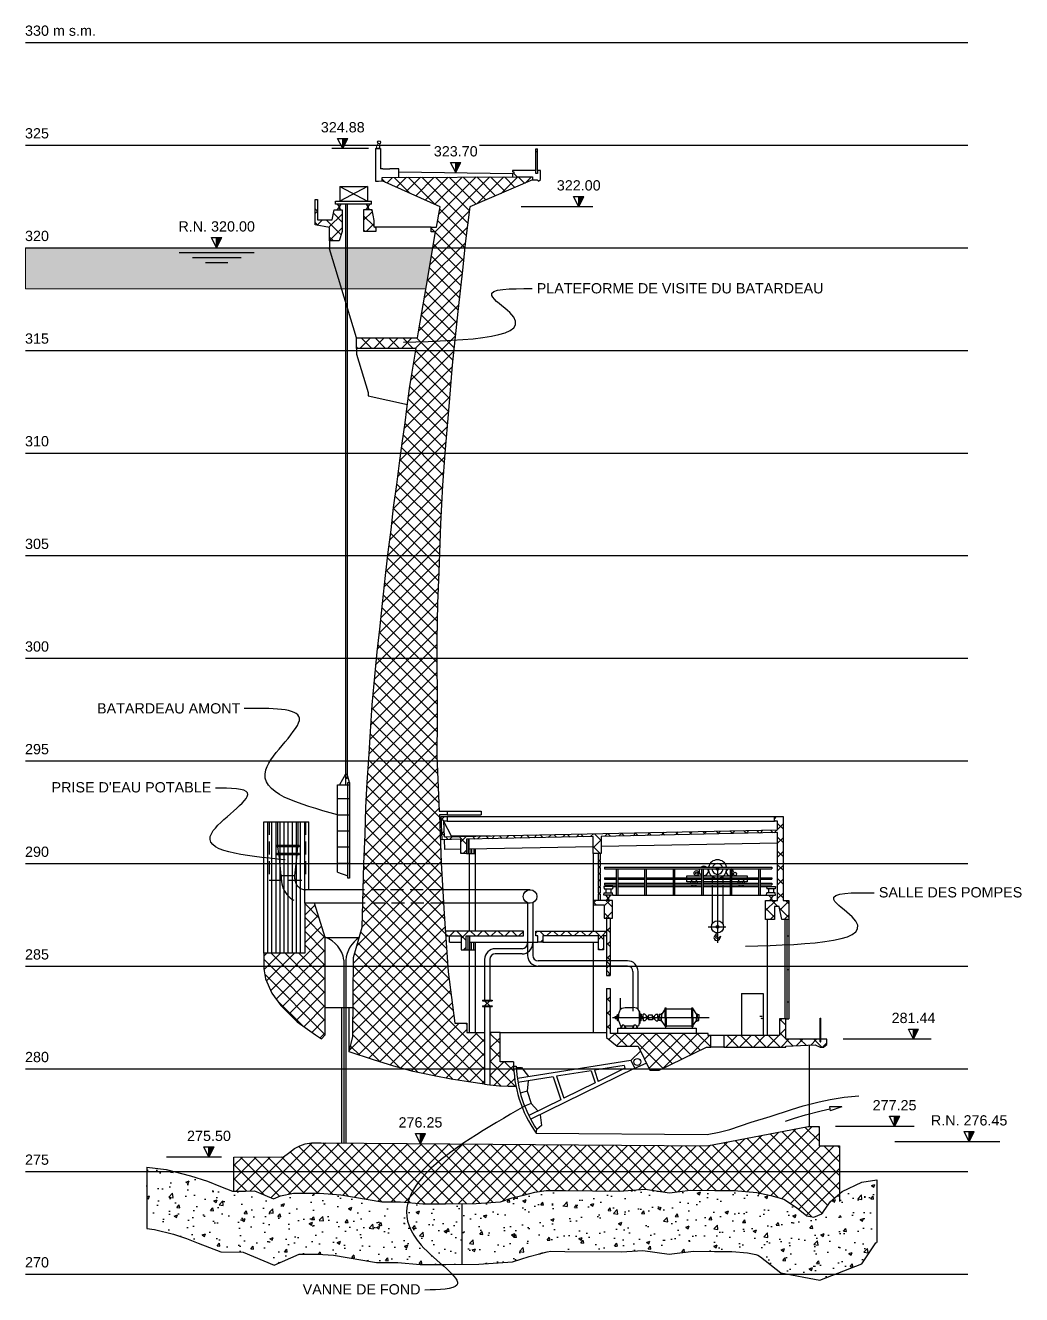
# Model space of a CAD drawing. Header units: millimetres. Extents: x 458 to 568, y 156 to 218.
# Drawn here: x 458.2 to 506.8, y 156.3 to 218.2 of the extents above; entities that cross this region are included whole.
import ezdxf
from ezdxf.enums import TextEntityAlignment as Align

# ---------------------------------------------------------------- set-up
doc = ezdxf.new("R2010")
doc.units = ezdxf.units.MM
doc.linetypes.add('NASCOSTA', pattern=[9.525, 6.35, -3.175])
doc.layers.add('Bordi tratteggi', color=5, linetype='Continuous', plot=False)
for name, color, linetype in [('colore lago', 131, 'Continuous'), ('DIME', 6, 'Continuous'), ('LIN010CO', 2, 'Continuous'), ('LIN018CO', 6, 'Continuous'), ('LIN035CO', 1, 'Continuous'), ('LIN050CO', 3, 'Continuous'), ('TEXT035', 1, 'Continuous')]:
    doc.layers.add(name, color=color, linetype=linetype)
doc.styles.add('ARIAL', font='arial.ttf')
doc.linetypes.add('ROCCIA', pattern='A,0.25,[130,BERETTA.shx,S=0.1,R=0,X=0,Y=0],-0.2,0.25', length=0.7)

# ---------------------------------------------------------------- blocks, each defined once
blk = doc.blocks.new('LIVELLI1')
at = {"layer": 'LIN018CO'}
blk.add_solid([(0, 0.25), (0, 0), (0.125, 0.25)], dxfattribs=at)
at = {"layer": 'LIN035CO'}
for p, q in [((-0.125, 0.25), (0.125, 0.25)), ((0, 0), (-0.125, 0.25)), ((0, 0), (0, 0.25)), ((0, 0), (0.125, 0.25))]:
    blk.add_line(p, q, dxfattribs=at)
at = {"layer": 'TEXT035', "style": 'ARIAL'}
blk.add_attdef('VALORE', text='', height=0.25, dxfattribs=at).set_placement((0, 0.395), align=Align.CENTER)

msp = doc.modelspace()

# ---------------------------------------------------------------- hatches: boundary and pattern name
at = {"layer": 'colore lago'}
msp.add_hatch(color=256, dxfattribs=at).paths.add_polyline_path([(478.101, 207.344), (477.792, 205.513), (477.763, 205.343), (458.249, 205.343), (458.249, 207.344)])
at = {"layer": 'LIN010CO'}
h = msp.add_hatch(dxfattribs=at)
h.set_pattern_fill('ANSI37', color=256, scale=0.15, style=0)
h.paths.add_polyline_path([(479.162, 169.561), (479.752, 169.561), (479.752, 169.111), (480.621, 169.111), (480.621, 166.605), (479.84, 166.71), (478.994, 166.838), (478.168, 167.006), (477.144, 167.222), (476.2, 167.468), (475.206, 167.783), (474.028, 168.171), (474.205, 168.92), (474.239, 172.769), (474.659, 174.244), (474.68, 175.444), (474.729, 177.324), (474.798, 178.775), (474.84, 180.082), (474.903, 181.317), (474.98, 182.435), (475.064, 183.784), (475.148, 185.082), (475.244, 186.118), (475.385, 187.655), (475.511, 188.757), (475.651, 190.014), (475.793, 191.375), (475.926, 192.514), (476.059, 193.609), (476.185, 194.696), (476.341, 195.813), (476.467, 196.856), (476.608, 197.825), (476.741, 198.809), (476.837, 199.49), (476.964, 200.488), (477.097, 201.287), (477.267, 202.352), (477.28, 202.44), (474.372, 202.44), (474.372, 202.952), (477.355, 202.952), (477.4, 203.255), (477.792, 205.513), (478.233, 208.127), (478.019, 208.127), (478.019, 208.344), (478.275, 208.344), (478.458, 209.344), (475.635, 210.597), (475.635, 210.769), (482.951, 210.806), (482.951, 210.646), (479.902, 209.344), (479.678, 207.548), (479.559, 206.404), (479.321, 204.242), (479.043, 201.623), (478.865, 199.421), (478.688, 197.338), (478.565, 195.777), (478.472, 193.902), (478.382, 191.542), (478.325, 190.027), (478.298, 188.241), (478.304, 184.395), (478.297, 182.597), (478.411, 179.898), (478.793, 179.898), (478.793, 179.721), (478.416, 179.721), (478.509, 177.382), (478.643, 174.897), (478.85, 172.072)])
h = msp.add_hatch(dxfattribs=at)
h.set_pattern_fill('ANSI37', color=256, scale=0.15, style=0)
h.paths.add_polyline_path([(472.474, 209.687), (472.474, 209.621), (472.474, 208.701), (473.188, 208.701), (473.287, 209.197), (473.677, 209.197), (473.677, 208.132), (473.539, 207.677), (473.067, 207.677), (473.067, 208.335), (472.36, 208.455), (472.36, 209.687)])
h = msp.add_hatch(dxfattribs=at)
h.set_pattern_fill('ANSI37', color=256, scale=0.15, style=0)
h.paths.add_polyline_path([(474.725, 208.159), (475.334, 208.159), (475.334, 208.344), (475.232, 208.344), (475.232, 208.68), (475.139, 209.197), (474.725, 209.197)])
h = msp.add_hatch(dxfattribs=at)
h.set_pattern_fill('ANSI37', color=256, scale=0.15, style=0)
h.paths.add_polyline_path([(494.89, 177.344), (495.155, 177.344), (495.155, 179.629), (494.737, 179.629), (494.737, 179.417), (494.89, 179.417), (494.89, 178.984), (478.653, 178.642), (478.624, 179.417), (478.793, 179.417), (478.793, 179.629), (478.504, 179.629), (478.546, 178.506), (479.465, 178.526), (479.465, 177.839), (479.74, 177.839), (479.74, 178.531), (485.912, 178.661), (485.912, 177.839), (486.304, 177.839), (486.304, 178.67), (494.89, 178.85)])
h.paths.add_polyline_path([(479.478, 173.817), (479.478, 173.145), (479.723, 173.145), (479.723, 173.817), (482.512, 173.817), (482.512, 174.052), (478.705, 174.052), (478.722, 173.817)])
h.paths.add_polyline_path([(486.163, 173.817), (486.163, 173.145), (486.408, 173.145), (486.408, 173.817), (486.556, 173.817), (486.556, 174.052), (483.112, 174.052), (483.112, 173.817), (483.203, 173.817), (483.203, 173.516), (483.448, 173.516), (483.448, 173.817)])
h.paths.add_polyline_path([(486.449, 174.692), (486.856, 174.692), (486.856, 175.55), (485.912, 175.55), (485.912, 175.336), (486.449, 175.336)])
h.paths.add_polyline_path([(486.739, 174.692), (486.556, 174.692), (486.556, 172.606), (486.739, 172.606)])
h.paths.add_polyline_path([(486.556, 168.871), (487.083, 168.453), (488.091, 168.453), (488.631, 167.344), (489.27, 167.344), (491.429, 168.406), (491.634, 168.406), (491.634, 168.963), (491.505, 168.963), (491.505, 169.07), (486.739, 169.07), (486.739, 171.266), (486.556, 171.266)])
h.paths.add_polyline_path([(492.273, 168.963), (492.273, 168.406), (495.286, 168.406), (495.286, 168.443), (496.715, 168.511), (496.971, 168.396), (497.125, 168.396), (497.287, 168.523), (497.287, 168.784), (496.998, 168.784), (496.998, 168.662), (496.956, 168.662), (496.956, 168.784), (495.286, 168.784), (495.286, 169.783), (494.979, 169.783), (494.979, 168.963)])
h.paths.add_polyline_path([(495.155, 175.55), (495.155, 177.344), (494.89, 177.344), (494.89, 175.55), (494.306, 175.55), (494.306, 174.612), (494.744, 174.612), (494.744, 175.251), (494.963, 175.251), (495.091, 174.612), (495.438, 174.612), (495.438, 175.55)])
h = msp.add_hatch(dxfattribs=at)
h.set_pattern_fill('ANSI37', color=256, scale=0.15, style=0)
h.paths.add_polyline_path([(472.338, 175.408), (471.854, 175.408), (471.854, 172.984), (469.859, 172.984), (469.859, 172.22), (469.952, 171.735), (470.251, 171.027), (470.698, 170.43), (471.482, 169.628), (472.377, 168.994), (472.67, 168.804), (472.858, 168.998), (472.858, 173.75)])
h = msp.add_hatch(dxfattribs=at)
h.set_pattern_fill('ANSI37', color=256, scale=0.1, style=0)
h.paths.add_polyline_path([(486.739, 172.606), (486.556, 172.606), (486.556, 172.354), (486.739, 172.354)])
h.paths.add_polyline_path([(486.739, 172.344), (486.556, 172.344), (486.556, 171.888), (486.739, 171.888)])
h = msp.add_hatch(dxfattribs=at)
h.set_pattern_fill('ANSI37', color=256, scale=0.15, style=0)
h.paths.add_polyline_path([(482.038, 167.344, -0.014404), (482.028, 167.692), (481.369, 167.692), (481.369, 169.111), (480.873, 169.111), (480.873, 167.344)])
h.paths.add_polyline_path([(481.344, 166.524), (481.761, 166.492), (482.147, 166.492, -0.035665), (482.038, 167.344), (480.873, 167.344), (480.873, 166.571)])
edge = h.paths.add_edge_path()
edge.add_spline(control_points=[(479.527, 163.68), (478.88, 163.242), (478.306, 162.797), (477.854, 162.344)], knot_values=[2.44503, 2.44503, 2.44503, 2.44503, 4.16965, 4.16965, 4.16965, 4.16965], degree=3, periodic=0)
edge.add_line((477.854, 162.344), (497.903, 162.344))
edge.add_line((497.903, 162.344), (497.903, 163.587))
edge.add_line((497.903, 163.587), (496.91, 163.587))
edge.add_line((496.91, 163.587), (496.91, 164.532))
edge.add_line((496.91, 164.532), (496.381, 164.532))
edge.add_line((496.381, 164.532), (491.453, 163.587))
edge.add_line((491.453, 163.587), (479.527, 163.68))
edge = h.paths.add_edge_path()
edge.add_line((472.652, 163.734), (472.182, 163.744))
edge.add_line((472.182, 163.744), (471.885, 163.683))
edge.add_line((471.885, 163.683), (471.62, 163.601))
edge.add_line((471.62, 163.601), (471.354, 163.468))
edge.add_line((471.354, 163.468), (471.068, 163.244))
edge.add_line((471.068, 163.244), (470.828, 163.051))
edge.add_line((470.828, 163.051), (468.407, 163.039))
edge.add_line((468.407, 163.039), (468.407, 162.344))
edge.add_line((468.407, 162.344), (477.854, 162.344))
edge.add_spline(control_points=[(477.854, 162.344), (478.306, 162.797), (478.88, 163.242), (479.527, 163.68)], knot_values=[2.44503, 2.44503, 2.44503, 2.44503, 4.16965, 4.16965, 4.16965, 4.16965], degree=3, periodic=0)
edge.add_line((479.527, 163.68), (472.652, 163.734))
edge = h.paths.add_edge_path()
edge.add_line((468.407, 162.344), (468.407, 161.389))
edge.add_line((468.407, 161.389), (468.963, 161.38))
edge.add_line((468.963, 161.38), (469.406, 161.4))
edge.add_line((469.406, 161.4), (470.34, 161.006))
edge.add_line((470.34, 161.006), (470.675, 161.154))
edge.add_line((470.675, 161.154), (471.305, 161.282))
edge.add_line((471.305, 161.282), (472.574, 161.282))
edge.add_line((472.574, 161.282), (473.617, 161.213))
edge.add_line((473.617, 161.213), (475.604, 160.867))
edge.add_line((475.604, 160.867), (476.52, 160.867))
edge.add_line((476.52, 160.867), (476.883, 160.836))
edge.add_spline(control_points=[(476.883, 160.836), (477.019, 161.352), (477.364, 161.854), (477.854, 162.344)], knot_values=[4.16965, 4.16965, 4.16965, 4.16965, 6.037966, 6.037966, 6.037966, 6.037966], degree=3, periodic=0)
edge.add_line((477.854, 162.344), (468.407, 162.344))
edge = h.paths.add_edge_path()
edge.add_line((484.555, 161.413), (487.197, 161.392))
edge.add_line((487.197, 161.392), (488.445, 161.479))
edge.add_line((488.445, 161.479), (489.628, 161.304))
edge.add_line((489.628, 161.304), (490.635, 161.436))
edge.add_line((490.635, 161.436), (491.84, 161.414))
edge.add_line((491.84, 161.414), (492.781, 161.414))
edge.add_line((492.781, 161.414), (493.876, 161.326))
edge.add_line((493.876, 161.326), (494.555, 161.173))
edge.add_line((494.555, 161.173), (495.19, 160.998))
edge.add_line((495.19, 160.998), (495.803, 160.582))
edge.add_line((495.803, 160.582), (496.307, 160.188))
edge.add_line((496.307, 160.188), (496.657, 160.122))
edge.add_line((496.657, 160.122), (497.052, 160.276))
edge.add_line((497.052, 160.276), (497.468, 160.888))
edge.add_line((497.468, 160.888), (497.903, 161.257))
edge.add_line((497.903, 161.257), (497.903, 162.344))
edge.add_line((497.903, 162.344), (477.854, 162.344))
edge.add_spline(control_points=[(477.854, 162.344), (477.364, 161.854), (477.019, 161.352), (476.883, 160.836)], knot_values=[4.16965, 4.16965, 4.16965, 4.16965, 6.037966, 6.037966, 6.037966, 6.037966], degree=3, periodic=0)
edge.add_line((476.883, 160.836), (477.609, 160.773))
edge.add_line((477.609, 160.773), (478.715, 160.773))
edge.add_line((478.715, 160.773), (480.215, 160.788))
edge.add_line((480.215, 160.788), (481.399, 160.867))
edge.add_line((481.399, 160.867), (481.957, 161.055))
edge.add_line((481.957, 161.055), (482.572, 161.208))
edge.add_line((482.572, 161.208), (483.069, 161.333))
edge.add_line((483.069, 161.333), (483.618, 161.42))
edge.add_line((483.618, 161.42), (484.555, 161.413))
h = msp.add_hatch(dxfattribs=at)
h.set_pattern_fill('AR-CONC', color=256, scale=0.009, style=0)
h.set_pattern_definition([(50, (0, 0), (1.639662, -0.1434518), [0.17145, -1.88595]), (355, (0, 0), (-0.3171854, 1.71951), [0.13716, -1.50876]), (100.451, (0.1366, -0.012), (1.3224825, 1.57605), [0.14571, -1.60281]), (46.1842, (0, 0.4572), (2.439711, -0.378381), [0.257175, -2.828925]), (96.6356, (0.2033, 0.4257), (2.136638, 2.22683), [0.218565, -2.404215]), (351.184, (0, 0.4572), (2.136641, 2.226826), [0.20574, -2.26314]), (21, (0.2286, 0.3429), (1.364534, -0.9203897), [0.17145, -1.88595]), (326, (0.2286, 0.3429), (0.556218, 1.6576917), [0.13716, -1.50876]), (71.4514, (0.3423, 0.2662), (1.9207484, 0.7373057), [0.14571, -1.60281]), (37.5, (0, 0), (0.0277974, 0.76099535), [0, -1.490472, 0, -1.53162, 0, -1.514475]), (7.5, (0, 0), (0.601377, 0.9016252), [0, -0.873252, 0, -1.456182, 0, -0.577215]), (327.5, (-0.5098, 0), (1.22031536, -0.0515587), [0, -0.5715, 0, -1.78308, 0, -2.36601]), (317.5, (-0.7384, 0), (1.3331626, 0.2288384), [0, -0.74295, 0, -1.184148, 0, -1.68021])])
edge = h.paths.add_edge_path()
edge.add_line((479.53, 160.781), (478.715, 160.773))
edge.add_line((478.715, 160.773), (477.609, 160.773))
edge.add_line((477.609, 160.773), (476.883, 160.836))
edge.add_spline(control_points=[(476.883, 160.836), (476.707, 160.173), (476.951, 159.177), (478.201, 158.108), (478.54, 157.808)], knot_values=[6.037966, 6.037966, 6.037966, 6.037966, 8.435805, 9.509029, 9.509029, 9.509029, 9.509029], degree=3, periodic=0)
edge.add_line((478.54, 157.808), (478.73, 157.808))
edge.add_line((478.73, 157.808), (479.53, 157.816))
edge.add_line((479.53, 157.816), (479.53, 160.781))
edge = h.paths.add_edge_path()
edge.add_spline(control_points=[(478.54, 157.808), (478.201, 158.108), (476.951, 159.177), (476.707, 160.173), (476.883, 160.836)], knot_values=[6.037966, 6.037966, 6.037966, 6.037966, 7.11119, 9.509029, 9.509029, 9.509029, 9.509029], degree=3, periodic=0)
edge.add_line((476.883, 160.836), (476.52, 160.867))
edge.add_line((476.52, 160.867), (475.604, 160.867))
edge.add_line((475.604, 160.867), (473.617, 161.213))
edge.add_line((473.617, 161.213), (472.574, 161.282))
edge.add_line((472.574, 161.282), (471.305, 161.282))
edge.add_line((471.305, 161.282), (470.675, 161.154))
edge.add_line((470.675, 161.154), (470.34, 161.006))
edge.add_line((470.34, 161.006), (469.406, 161.4))
edge.add_line((469.406, 161.4), (468.963, 161.38))
edge.add_line((468.963, 161.38), (468.333, 161.39))
edge.add_line((468.333, 161.39), (467.753, 161.606))
edge.add_line((467.753, 161.606), (467.113, 161.872))
edge.add_line((467.113, 161.872), (466.287, 162.137))
edge.add_line((466.287, 162.137), (465.468, 162.344))
edge.add_line((465.468, 162.344), (464.165, 162.344))
edge.add_line((464.165, 162.344), (464.165, 159.571))
edge.add_line((464.165, 159.571), (464.544, 159.52))
edge.add_line((464.544, 159.52), (465.469, 159.286))
edge.add_line((465.469, 159.286), (466.09, 159.086))
edge.add_line((466.09, 159.086), (466.666, 158.847))
edge.add_line((466.666, 158.847), (467.776, 158.433))
edge.add_line((467.776, 158.433), (468.851, 158.417))
edge.add_line((468.851, 158.417), (470.368, 157.778))
edge.add_line((470.368, 157.778), (471.59, 158.317))
edge.add_line((471.59, 158.317), (472.476, 158.317))
edge.add_line((472.476, 158.317), (473.264, 158.265))
edge.add_line((473.264, 158.265), (475.348, 157.903))
edge.add_line((475.348, 157.903), (476.391, 157.903))
edge.add_line((476.391, 157.903), (477.481, 157.808))
edge.add_line((477.481, 157.808), (478.54, 157.808))
h.paths.add_polyline_path([(465.105, 162.436), (464.165, 162.562), (464.165, 162.344), (465.468, 162.344)])
h = msp.add_hatch(dxfattribs=at)
h.set_pattern_fill('AR-CONC', color=256, scale=0.009, style=0)
h.set_pattern_definition([(50, (0, 0), (1.639662, -0.1434518), [0.17145, -1.88595]), (355, (0, 0), (-0.3171854, 1.71951), [0.13716, -1.50876]), (100.451, (0.1366, -0.012), (1.3224825, 1.57605), [0.14571, -1.60281]), (46.1842, (0, 0.4572), (2.439711, -0.378381), [0.257175, -2.828925]), (96.6356, (0.2033, 0.4257), (2.136638, 2.22683), [0.218565, -2.404215]), (351.184, (0, 0.4572), (2.136641, 2.226826), [0.20574, -2.26314]), (21, (0.2286, 0.3429), (1.364534, -0.9203897), [0.17145, -1.88595]), (326, (0.2286, 0.3429), (0.556218, 1.6576917), [0.13716, -1.50876]), (71.4514, (0.3423, 0.2662), (1.9207484, 0.7373057), [0.14571, -1.60281]), (37.5, (0, 0), (0.0277974, 0.76099535), [0, -1.490472, 0, -1.53162, 0, -1.514475]), (7.5, (0, 0), (0.601377, 0.9016252), [0, -0.873252, 0, -1.456182, 0, -0.577215]), (327.5, (-0.5098, 0), (1.22031536, -0.0515587), [0, -0.5715, 0, -1.78308, 0, -2.36601]), (317.5, (-0.7384, 0), (1.3331626, 0.2288384), [0, -0.74295, 0, -1.184148, 0, -1.68021])])
h.paths.add_polyline_path([(499.723, 161.939), (499.001, 161.83), (498.037, 161.37), (497.468, 160.888), (497.052, 160.276), (496.657, 160.122), (496.307, 160.188), (495.803, 160.582), (495.19, 160.998), (494.555, 161.173), (493.876, 161.326), (492.781, 161.414), (491.84, 161.414), (490.635, 161.436), (489.628, 161.304), (488.445, 161.479), (487.197, 161.392), (484.555, 161.413), (483.618, 161.42), (483.069, 161.333), (482.572, 161.208), (481.957, 161.055), (481.399, 160.867), (480.215, 160.788), (479.53, 160.781), (479.53, 157.816), (480.329, 157.825), (481.979, 157.935), (482.79, 158.207), (483.291, 158.332), (483.664, 158.425), (483.842, 158.454), (484.531, 158.448), (487.289, 158.426), (488.331, 158.499), (489.602, 158.311), (490.801, 158.467), (491.813, 158.449), (492.663, 158.449), (493.429, 158.388), (493.834, 158.296), (493.931, 158.27), (494.056, 158.185), (495.05, 157.407), (495.386, 157.344), (497.694, 157.344), (498.986, 157.847), (499.68, 158.869), (499.723, 158.89)])
h.paths.add_polyline_path([(497.694, 157.344), (495.386, 157.344), (496.943, 157.053)])

# ---------------------------------------------------------------- linework, layer by layer
for p, q in [((475.301, 212.174), (475.551, 212.174)), ((475.301, 212.174), (475.301, 210.584)), ((475.551, 212.174), (475.551, 211.19)), ((483.118, 212.164), (483.199, 212.164)), ((483.118, 211.108), (483.118, 212.164)), ((483.199, 211.108), (483.199, 212.164)), ((483.118, 212.033), (483.199, 212.033)), ((475.667, 211.19), (475.551, 211.19)), ((476.435, 211.047), (481.99, 210.962)), ((481.974, 211.049), (482.048, 211.049)), ((481.99, 210.801), (481.99, 210.962)), ((482.048, 211.049), (482.048, 210.969)), ((474.909, 210.333), (473.559, 209.617)), ((473.559, 210.333), (474.909, 209.617)), ((473.559, 210.333), (474.909, 210.333)), ((473.559, 210.333), (473.559, 209.617)), ((474.909, 210.333), (474.909, 209.617)), ((475.301, 210.584), (475.444, 210.584)), ((473.354, 209.617), (475.113, 209.617)), ((473.354, 209.468), (473.354, 209.617)), ((475.113, 209.468), (475.113, 209.617)), ((473.747, 209.468), (473.354, 209.468)), ((473.442, 209.468), (473.516, 209.373)), ((473.442, 209.197), (473.516, 209.291)), ((473.516, 209.373), (473.545, 209.373)), ((473.516, 209.373), (473.516, 209.291)), ((473.516, 209.291), (473.545, 209.291)), ((473.619, 209.468), (473.545, 209.373)), ((473.545, 209.373), (473.545, 209.291)), ((473.619, 209.197), (473.545, 209.291)), ((473.677, 209.122), (473.677, 209.123)), ((474.055, 209.468), (473.747, 209.468)), ((473.847, 209.468), (473.847, 181.178)), ((473.93, 209.468), (473.93, 181.525)), ((475.113, 209.468), (474.055, 209.468)), ((474.847, 209.468), (474.921, 209.373)), ((474.847, 209.197), (474.921, 209.291)), ((474.921, 209.373), (474.921, 209.291)), ((474.921, 209.373), (474.95, 209.373)), ((474.921, 209.291), (474.95, 209.291)), ((475.025, 209.468), (474.95, 209.373)), ((474.95, 209.373), (474.95, 209.291)), ((475.025, 209.197), (474.95, 209.291)), ((478.019, 208.344), (475.334, 208.344)), ((473.067, 207.677), (473.067, 207.299)), ((474.372, 202.952), (473.067, 207.299)), ((474.372, 202.44), (474.372, 202.157)), ((474.372, 202.157), (474.954, 200.298)), ((474.954, 200.298), (474.954, 200.125)), ((474.954, 200.125), (476.865, 199.709)), ((473.459, 181.178), (474.036, 181.178)), ((473.459, 176.926), (473.459, 181.178)), ((473.847, 181.703), (473.543, 181.178)), ((473.847, 181.703), (473.93, 181.703)), ((474.036, 181.291), (473.93, 181.703)), ((473.96, 181.291), (474.036, 181.291)), ((473.96, 176.633), (473.96, 181.291)), ((474.036, 181.291), (474.036, 176.633)), ((473.459, 180.507), (474.036, 180.507)), ((469.859, 172.984), (469.859, 179.373)), ((469.859, 179.373), (472.054, 179.373)), ((472.054, 176.072), (472.054, 179.373)), ((473.459, 179.723), (474.036, 179.723)), ((478.624, 179.417), (478.993, 178.69)), ((478.793, 179.629), (494.737, 179.629)), ((478.793, 179.417), (494.737, 179.417)), ((473.459, 178.939), (474.036, 178.939)), ((473.459, 178.154), (474.036, 178.154)), ((478.674, 178.025), (478.664, 178.509)), ((478.993, 178.69), (480.909, 178.69)), ((479.864, 178.047), (479.864, 178.534)), ((485.912, 178.162), (479.864, 178.047)), ((494.89, 178.332), (486.304, 178.169)), ((479.465, 178.04), (478.674, 178.025)), ((479.74, 177.839), (480.161, 177.839)), ((479.869, 178.053), (479.869, 178.048)), ((479.869, 177.839), (479.869, 174.052)), ((480.161, 178.053), (480.161, 174.052)), ((485.912, 177.839), (485.912, 175.55)), ((486.142, 177.839), (486.142, 177.515)), ((486.142, 177.515), (486.244, 177.515)), ((486.142, 177.479), (486.142, 177.194)), ((486.142, 177.479), (486.244, 177.479)), ((486.244, 177.839), (486.244, 177.515)), ((486.244, 177.479), (486.244, 177.194)), ((473.459, 177.37), (474.036, 177.37)), ((473.459, 176.926), (473.96, 176.751)), ((486.142, 177.194), (486.244, 177.194)), ((486.142, 177.158), (486.142, 176.873)), ((486.142, 177.158), (486.244, 177.158)), ((486.142, 176.873), (486.244, 176.873)), ((486.244, 177.158), (486.244, 176.873)), ((491.964, 177.191), (491.964, 173.488)), ((474.036, 176.633), (473.96, 176.633)), ((486.142, 176.837), (486.142, 176.553)), ((486.142, 176.837), (486.244, 176.837)), ((486.142, 176.553), (486.244, 176.553)), ((486.142, 176.516), (486.142, 176.232)), ((486.142, 176.516), (486.244, 176.516)), ((486.142, 176.232), (486.244, 176.232)), ((486.244, 176.837), (486.244, 176.232)), ((490.469, 176.754), (491.188, 176.754)), ((490.469, 176.652), (490.469, 176.754)), ((490.469, 176.447), (490.469, 176.578)), ((491.188, 176.447), (490.469, 176.447)), ((491.262, 176.754), (492.575, 176.754)), ((493.406, 176.447), (491.262, 176.447)), ((491.708, 176.719), (491.708, 176.652)), ((491.708, 176.578), (491.708, 176.382)), ((491.708, 176.307), (491.708, 174.416)), ((492.22, 176.719), (492.22, 176.652)), ((492.22, 176.578), (492.22, 176.382)), ((492.22, 176.307), (492.22, 174.416)), ((492.649, 176.754), (493.406, 176.754)), ((493.406, 176.754), (493.406, 176.652)), ((493.406, 176.578), (493.406, 176.447)), ((474.696, 176.072), (471.899, 176.072)), ((482.834, 176.072), (478.58, 176.072)), ((486.142, 176.195), (486.142, 175.911)), ((486.142, 176.195), (486.244, 176.195)), ((486.142, 175.911), (486.244, 175.911)), ((486.142, 175.874), (486.142, 175.55)), ((486.142, 175.874), (486.244, 175.874)), ((486.244, 176.195), (486.244, 175.911)), ((486.244, 175.874), (486.244, 175.55)), ((474.679, 175.408), (471.854, 175.408)), ((482.834, 175.408), (478.616, 175.408)), ((482.708, 175.433), (482.708, 172.873)), ((482.96, 175.433), (482.96, 172.873)), ((485.912, 175.336), (485.912, 174.052)), ((494.382, 174.612), (494.382, 168.963)), ((495.246, 174.612), (495.246, 169.783)), ((495.341, 174.612), (495.341, 169.783)), ((495.438, 174.612), (495.438, 169.783)), ((472.858, 173.75), (474.518, 173.75)), ((478.91, 173.516), (478.91, 173.817)), ((479.88, 173.817), (479.88, 173.516)), ((491.514, 174.262), (492.366, 174.262)), ((495.341, 173.82), (495.438, 173.82)), ((478.91, 173.516), (479.478, 173.516)), ((479.723, 173.145), (480.161, 173.145)), ((479.869, 173.145), (479.869, 169.111)), ((479.88, 173.516), (483.203, 173.516)), ((480.161, 173.516), (480.161, 169.111)), ((482.441, 173.196), (481.14, 173.196)), ((483.448, 173.516), (486.163, 173.516)), ((483.518, 173.516), (486.163, 173.516)), ((485.912, 173.516), (485.912, 169.111)), ((473.764, 172.641), (473.764, 163.725)), ((473.859, 172.641), (473.859, 163.725)), ((480.621, 172.677), (480.621, 170.69)), ((480.873, 172.677), (480.873, 170.69)), ((482.441, 172.944), (481.14, 172.944)), ((487.577, 172.606), (483.227, 172.606)), ((487.577, 172.354), (483.227, 172.354)), ((487.844, 172.087), (487.844, 170.155)), ((488.096, 170.249), (488.096, 172.087)), ((495.341, 172.187), (495.438, 172.187)), ((480.509, 170.69), (480.509, 170.652)), ((480.509, 170.69), (480.985, 170.69)), ((480.985, 170.69), (480.985, 170.652)), ((487.23, 170.249), (487.23, 170.783)), ((493.14, 171.018), (494.184, 171.018)), ((493.14, 171.018), (493.14, 168.963)), ((494.184, 171.018), (494.184, 168.963)), ((472.858, 170.34), (474.217, 170.34)), ((473.645, 170.34), (473.645, 163.726)), ((474.028, 168.171), (474.028, 170.34)), ((480.509, 170.652), (480.985, 170.652)), ((480.509, 170.417), (480.509, 170.379)), ((480.509, 170.417), (480.985, 170.417)), ((480.509, 170.379), (480.985, 170.379)), ((480.621, 170.417), (480.873, 170.652)), ((480.621, 170.652), (480.873, 170.417)), ((480.621, 170.379), (480.621, 169.111)), ((480.873, 170.379), (480.873, 169.111)), ((480.985, 170.417), (480.985, 170.379)), ((487.146, 169.997), (487.23, 170.249)), ((487.464, 170.337), (487.863, 170.337)), ((488.152, 170.136), (488.096, 170.249)), ((488.152, 170.136), (488.152, 169.557)), ((488.18, 170.136), (488.152, 170.136)), ((488.18, 170.005), (488.18, 170.136)), ((489.421, 170.26), (489.24, 169.999)), ((489.421, 170.309), (489.462, 170.309)), ((489.421, 169.846), (489.421, 170.309)), ((489.462, 169.846), (489.462, 170.309)), ((489.462, 170.26), (490.718, 170.26)), ((490.718, 170.309), (490.759, 170.309)), ((490.718, 169.846), (490.718, 170.309)), ((490.759, 169.846), (490.759, 170.309)), ((490.759, 170.26), (490.94, 169.999)), ((495.341, 170.607), (495.438, 170.607)), ((486.85, 169.846), (491.552, 169.846)), ((486.973, 169.846), (486.973, 169.89)), ((486.973, 169.89), (487.059, 169.89)), ((486.973, 169.846), (486.973, 169.803)), ((486.973, 169.803), (487.059, 169.803)), ((487.059, 169.89), (487.088, 169.997)), ((487.059, 169.846), (487.059, 169.89)), ((487.059, 169.846), (487.059, 169.803)), ((487.059, 169.803), (487.088, 169.696)), ((487.088, 169.997), (487.088, 169.846)), ((487.088, 169.997), (487.146, 169.997)), ((487.088, 169.696), (487.088, 169.846)), ((487.088, 169.696), (487.146, 169.696)), ((487.146, 169.997), (487.146, 169.846)), ((487.146, 169.696), (487.146, 169.846)), ((487.146, 169.696), (487.23, 169.444)), ((487.23, 169.444), (487.285, 169.444)), ((487.285, 169.444), (487.241, 169.332)), ((487.328, 169.496), (487.263, 169.332)), ((487.328, 169.496), (487.404, 169.496)), ((487.404, 169.496), (487.468, 169.332)), ((487.448, 169.444), (487.492, 169.332)), ((487.448, 169.444), (487.859, 169.444)), ((487.859, 169.444), (487.816, 169.332)), ((487.902, 169.496), (487.838, 169.332)), ((487.902, 169.496), (487.978, 169.496)), ((487.978, 169.496), (488.042, 169.332)), ((488.023, 169.444), (488.067, 169.332)), ((488.023, 169.444), (488.115, 169.444)), ((488.152, 169.557), (488.115, 169.444)), ((488.18, 169.557), (488.152, 169.557)), ((488.18, 170.005), (488.18, 169.688)), ((488.237, 170.005), (488.18, 170.005)), ((488.18, 169.688), (488.18, 169.557)), ((488.237, 169.688), (488.18, 169.688)), ((488.237, 170.005), (488.237, 169.846)), ((488.237, 169.888), (488.338, 169.888)), ((488.237, 169.688), (488.237, 169.846)), ((488.237, 169.804), (488.338, 169.804)), ((488.338, 169.846), (488.338, 170.005)), ((488.416, 170.005), (488.338, 170.005)), ((488.338, 169.846), (488.338, 169.688)), ((488.416, 169.688), (488.338, 169.688)), ((488.504, 169.924), (488.416, 170.005)), ((488.504, 169.768), (488.416, 169.688)), ((488.504, 169.846), (488.504, 169.924)), ((488.504, 169.888), (488.6, 169.888)), ((488.504, 169.846), (488.504, 169.768)), ((488.504, 169.804), (488.6, 169.804)), ((488.796, 169.963), (488.6, 169.963)), ((488.6, 169.846), (488.6, 169.963)), ((488.6, 169.846), (488.6, 169.73)), ((488.796, 169.73), (488.6, 169.73)), ((488.796, 169.846), (488.796, 169.963)), ((488.796, 169.888), (488.892, 169.888)), ((488.796, 169.846), (488.796, 169.73)), ((488.796, 169.804), (488.892, 169.804)), ((488.892, 169.924), (488.979, 170.005)), ((488.892, 169.846), (488.892, 169.924)), ((488.892, 169.846), (488.892, 169.768)), ((488.892, 169.768), (488.979, 169.688)), ((488.979, 170.005), (489.057, 170.005)), ((488.979, 169.688), (489.057, 169.688)), ((489.057, 169.846), (489.057, 170.005)), ((489.057, 169.888), (489.122, 169.888)), ((489.057, 169.846), (489.057, 169.688)), ((489.057, 169.804), (489.122, 169.804)), ((489.122, 169.999), (489.122, 169.846)), ((489.215, 169.999), (489.122, 169.999)), ((489.122, 169.694), (489.122, 169.846)), ((489.215, 169.694), (489.122, 169.694)), ((489.24, 170.018), (489.215, 170.018)), ((489.215, 170.018), (489.215, 169.846)), ((489.215, 169.674), (489.215, 169.846)), ((489.24, 169.674), (489.215, 169.674)), ((489.24, 170.018), (489.24, 169.846)), ((489.24, 169.674), (489.24, 169.846)), ((489.421, 169.433), (489.24, 169.694)), ((489.421, 169.846), (489.421, 169.383)), ((489.462, 169.846), (489.462, 169.383)), ((489.462, 169.433), (490.718, 169.433)), ((490.718, 169.846), (490.718, 169.383)), ((490.759, 169.846), (490.759, 169.383)), ((490.759, 169.433), (490.94, 169.694)), ((490.94, 170.018), (490.94, 169.846)), ((490.94, 170.018), (490.965, 170.018)), ((490.94, 169.674), (490.94, 169.846)), ((490.94, 169.674), (490.965, 169.674)), ((490.965, 170.018), (490.965, 169.846)), ((490.965, 169.999), (491.058, 169.999)), ((490.965, 169.674), (490.965, 169.846)), ((490.965, 169.694), (491.058, 169.694)), ((491.058, 169.999), (491.058, 169.846)), ((491.058, 169.694), (491.058, 169.846)), ((495.286, 169.783), (495.438, 169.783)), ((481.369, 169.111), (486.556, 169.111)), ((487.106, 169.332), (490.919, 169.332)), ((487.106, 169.07), (487.106, 169.332)), ((489.421, 169.383), (489.462, 169.383)), ((490.718, 169.383), (490.759, 169.383)), ((490.919, 169.332), (490.919, 169.07)), ((492.273, 168.963), (491.634, 168.963)), ((487.747, 167.757), (488.209, 168.21)), ((492.273, 168.406), (491.634, 168.406)), ((496.425, 168.497), (496.425, 164.532)), ((487.747, 167.757), (482.214, 166.869)), ((487.747, 167.757), (487.934, 167.374)), ((487.934, 167.374), (488.493, 167.628)), ((482.032, 167.472), (482.162, 167.472)), ((483.959, 166.954), (482.244, 166.679)), ((487.934, 167.374), (482.863, 164.885)), ((483.959, 166.954), (484.331, 165.839)), ((485.804, 167.251), (484.128, 166.981)), ((484.128, 166.981), (484.483, 165.914)), ((485.804, 167.251), (486.001, 166.659)), ((487.409, 167.508), (485.973, 167.278)), ((485.973, 167.278), (486.154, 166.734)), ((487.454, 167.372), (486.154, 166.734)), ((487.409, 167.508), (487.454, 167.372)), ((480.621, 166.605), (480.873, 166.571)), ((486.001, 166.659), (484.483, 165.914)), ((482.693, 166.249), (482.357, 166.163)), ((484.331, 165.839), (482.767, 165.072)), ((482.887, 165.663), (482.566, 165.526)), ((483.122, 164.218), (483.166, 164.383))]:
    msp.add_line(p, q)
at = {"color": 2}
for p, q in [((470.059, 172.984), (470.059, 179.373)), ((470.258, 172.984), (470.258, 179.373)), ((470.458, 172.984), (470.458, 179.373)), ((470.657, 172.984), (470.657, 179.373)), ((470.857, 172.984), (470.857, 179.373)), ((471.056, 172.984), (471.056, 179.373)), ((471.256, 172.984), (471.256, 179.373)), ((471.455, 172.984), (471.455, 179.373)), ((471.655, 172.984), (471.655, 179.373)), ((471.854, 175.408), (471.854, 179.373)), ((478.793, 179.898), (480.446, 179.898)), ((478.793, 179.721), (480.446, 179.721)), ((480.446, 179.898), (480.446, 179.721)), ((479.827, 177.839), (479.827, 178.533)), ((479.915, 177.839), (479.915, 178.048)), ((480.003, 177.839), (480.003, 178.05)), ((480.09, 178.052), (480.09, 177.839)), ((486.465, 177.17), (494.612, 177.17)), ((486.465, 177.17), (486.465, 177.095)), ((486.465, 177.095), (494.612, 177.095)), ((487.027, 177.095), (487.027, 175.802)), ((487.101, 177.095), (487.101, 175.802)), ((488.414, 177.095), (488.414, 175.802)), ((488.488, 177.095), (488.488, 175.802)), ((489.801, 177.095), (489.801, 175.802)), ((489.875, 177.095), (489.875, 175.802)), ((491.188, 177.095), (491.188, 175.802)), ((491.262, 177.095), (491.262, 175.802)), ((492.575, 177.095), (492.575, 175.802)), ((492.649, 177.095), (492.649, 175.802)), ((493.962, 177.095), (493.962, 175.802)), ((494.037, 177.095), (494.037, 175.802)), ((494.612, 177.17), (494.612, 177.095)), ((486.429, 176.234), (486.447, 176.112)), ((486.861, 176.234), (486.429, 176.234)), ((486.465, 176.652), (486.465, 176.578)), ((486.465, 176.652), (487.027, 176.652)), ((486.465, 176.578), (487.027, 176.578)), ((486.465, 176.382), (486.465, 176.307)), ((486.465, 176.382), (487.027, 176.382)), ((486.465, 176.307), (487.027, 176.307)), ((486.861, 176.234), (486.843, 176.112)), ((486.861, 176.234), (487.027, 176.234)), ((487.101, 176.652), (488.414, 176.652)), ((487.101, 176.578), (488.414, 176.578)), ((487.101, 176.382), (488.414, 176.382)), ((487.101, 176.307), (488.414, 176.307)), ((487.101, 176.234), (488.414, 176.234)), ((488.488, 176.652), (489.801, 176.652)), ((488.488, 176.578), (489.801, 176.578)), ((488.488, 176.382), (489.801, 176.382)), ((488.488, 176.307), (489.801, 176.307)), ((488.488, 176.234), (489.801, 176.234)), ((489.875, 176.652), (491.188, 176.652)), ((489.875, 176.578), (491.188, 176.578)), ((489.875, 176.382), (491.188, 176.382)), ((489.875, 176.307), (491.188, 176.307)), ((489.875, 176.234), (491.188, 176.234)), ((491.262, 176.652), (492.575, 176.652)), ((491.262, 176.578), (492.575, 176.578)), ((491.262, 176.382), (492.575, 176.382)), ((491.262, 176.307), (492.575, 176.307)), ((491.262, 176.234), (492.575, 176.234)), ((492.649, 176.652), (493.962, 176.652)), ((492.649, 176.578), (493.962, 176.578)), ((492.649, 176.382), (493.962, 176.382)), ((492.649, 176.307), (493.962, 176.307)), ((492.649, 176.234), (493.962, 176.234)), ((494.037, 176.652), (494.612, 176.652)), ((494.037, 176.578), (494.612, 176.578)), ((494.037, 176.382), (494.612, 176.382)), ((494.037, 176.307), (494.612, 176.307)), ((494.037, 176.234), (494.35, 176.234)), ((494.35, 176.234), (494.782, 176.234)), ((494.35, 176.234), (494.368, 176.112)), ((494.612, 176.652), (494.612, 176.578)), ((494.612, 176.382), (494.612, 176.307)), ((494.782, 176.234), (494.764, 176.112)), ((486.429, 175.802), (486.447, 175.923)), ((486.861, 175.802), (486.429, 175.802)), ((486.447, 176.112), (486.843, 176.112)), ((486.447, 175.923), (486.843, 175.923)), ((486.513, 175.802), (486.612, 175.693)), ((486.526, 176.112), (486.526, 175.923)), ((486.551, 175.55), (486.612, 175.618)), ((486.612, 175.693), (486.612, 175.618)), ((486.612, 175.693), (486.656, 175.693)), ((486.612, 175.618), (486.656, 175.618)), ((486.755, 175.802), (486.656, 175.693)), ((486.656, 175.693), (486.656, 175.618)), ((486.718, 175.55), (486.656, 175.618)), ((486.763, 176.112), (486.763, 175.923)), ((486.861, 175.802), (486.843, 175.923)), ((486.861, 175.802), (494.612, 175.802)), ((494.35, 175.802), (494.368, 175.923)), ((494.35, 175.802), (494.782, 175.802)), ((494.764, 176.112), (494.368, 176.112)), ((494.764, 175.923), (494.368, 175.923)), ((494.447, 176.112), (494.447, 175.923)), ((494.455, 175.802), (494.554, 175.693)), ((494.493, 175.55), (494.554, 175.618)), ((494.598, 175.693), (494.554, 175.693)), ((494.554, 175.693), (494.554, 175.618)), ((494.598, 175.618), (494.554, 175.618)), ((494.697, 175.802), (494.598, 175.693)), ((494.598, 175.693), (494.598, 175.618)), ((494.66, 175.55), (494.598, 175.618)), ((494.684, 176.112), (494.684, 175.923)), ((494.782, 175.802), (494.764, 175.923)), ((479.81, 173.145), (479.81, 173.817)), ((479.898, 173.145), (479.898, 173.516)), ((479.985, 173.145), (479.985, 173.516)), ((480.073, 173.516), (480.073, 173.145)), ((496.956, 168.662), (496.956, 169.806)), ((496.956, 169.806), (496.998, 169.806)), ((496.956, 169.76), (496.998, 169.76)), ((496.998, 168.662), (496.998, 169.806)), ((496.956, 168.662), (496.998, 168.662))]:
    msp.add_line(p, q, dxfattribs=at)
at = {"linetype": 'NASCOSTA', "ltscale": 0.1}
for p, q in [((470.125, 179.373), (470.125, 176.541)), ((471.897, 179.373), (471.897, 176.541)), ((470.125, 176.541), (472.054, 176.541)), ((478.58, 176.072), (474.696, 176.072)), ((478.616, 175.408), (474.679, 175.408))]:
    msp.add_line(p, q, dxfattribs=at)
at = {"linetype": 'NASCOSTA', "ltscale": 0.2}
for p, q in [((470.541, 178.229), (470.541, 179.373)), ((471.534, 178.229), (471.534, 179.373)), ((470.494, 178.229), (470.494, 178.165)), ((471.593, 178.229), (470.494, 178.229)), ((471.593, 178.165), (470.494, 178.165)), ((470.601, 177.83), (470.551, 178.165)), ((471.486, 177.83), (471.526, 178.165)), ((471.593, 178.229), (471.593, 178.165)), ((471.593, 177.83), (470.494, 177.83)), ((470.494, 177.83), (470.494, 177.766)), ((471.593, 177.766), (470.494, 177.766)), ((470.712, 176.742), (470.608, 177.766)), ((471.375, 176.742), (471.48, 177.766)), ((471.593, 177.83), (471.593, 177.766)), ((471.375, 176.742), (470.712, 176.742)), ((470.712, 176.742), (470.712, 176.595)), ((471.375, 176.595), (471.375, 176.742))]:
    msp.add_line(p, q, dxfattribs=at)
at = {"color": 1}
msp.add_line((494.139, 169.901), (494.031, 169.901), dxfattribs=at)
for points in [[(475.667, 211.19), (475.995, 211.19)], [(476.435, 210.773), (476.435, 211.19), (475.995, 211.19)], [(481.974, 211.108), (481.974, 211.049)], [(482.048, 210.969), (482.202, 210.802), (482.951, 210.806), (482.951, 210.646), (483.177, 210.646), (483.244, 210.594), (483.345, 210.67), (483.345, 211.108), (483.199, 211.108), (483.199, 210.967), (483.118, 210.967), (483.118, 211.108), (481.974, 211.108)], [(475.444, 210.584), (475.635, 210.597)], [(491.897, 173.964), (491.882, 173.883), (491.819, 173.812), (491.789, 173.736), (491.809, 173.664), (491.855, 173.618), (491.914, 173.598), (491.993, 173.613), (492.062, 173.662), (492.12, 173.79), (492.071, 173.777), (492.044, 173.741), (492.012, 173.701), (491.949, 173.699), (491.905, 173.718), (491.887, 173.758), (491.897, 173.795), (491.95, 173.846), (491.975, 173.912), (491.978, 173.963)], [(487.23, 170.249), (487.307, 170.307), (487.464, 170.337)], [(488.096, 170.249), (488.019, 170.307), (487.863, 170.337)], [(482.164, 167.413), (482.41, 167.413), (482.76, 166.973), (482.758, 166.956)], [(482.74, 166.759), (482.693, 166.249), (482.887, 165.663), (483.213, 165.291)], [(483.318, 165.109), (483.387, 164.578), (483.166, 164.383)]]:
    msp.add_lwpolyline(points)
for centre, radius in [((473.889, 181.525), 0.0418), ((490.944, 176.878), 0.124), ((490.944, 176.878), 0.0553), ((491.964, 177.083), 0.0596), ((492.814, 176.836), 0.0825), ((482.834, 175.74), 0.332), ((491.964, 174.262), 0.299), ((491.964, 174.262), 0.0596), ((494.123, 169.8), 0.0144), ((488.06, 167.681), 0.168)]:
    msp.add_circle(centre, radius)
for centre, radius, start, end in [((491.964, 177.083), 0.445, 11.22391, 168.77609), ((491.293, 176.982), 0.228, 150.08576, 242.59368), ((491.293, 176.982), 0.228, 55.45579, 124.54421), ((491.293, 176.982), 0.228, 262.22334, 29.91424), ((491.964, 177.083), 0.445, 178.39296, 255.67173), ((491.964, 177.083), 0.262, 177.26712, 2.73288), ((491.964, 177.083), 0.262, 19.32472, 160.67528), ((491.964, 177.083), 0.445, 284.32827, 1.60704), ((492.564, 176.928), 0.175, 107.03466, 273.79915), ((492.564, 176.928), 0.175, 299.36916, 60.63084), ((490.816, 176.402), 0.168, 353.0847, 186.9153), ((490.816, 176.402), 0.168, 214.11242, 325.88758), ((490.816, 176.402), 0.0657, 342.0409, 197.9591), ((493.115, 176.402), 0.168, 353.0847, 186.9153), ((493.115, 176.402), 0.168, 214.11242, 325.88758), ((493.115, 176.402), 0.0657, 342.0409, 197.9591), ((472.376, 172.432), 1.404, 8.5726, 69.91479), ((475.322, 172.522), 1.468, 123.20225, 175.33017), ((481.14, 172.677), 0.519, 90, 180), ((482.441, 173.463), 0.519, 270, 0), ((482.441, 173.463), 0.267, 270, 0), ((481.14, 172.677), 0.267, 90, 180), ((483.227, 172.873), 0.519, 180, 270), ((483.227, 172.873), 0.267, 180, 270), ((487.577, 172.087), 0.519, 0, 90), ((487.577, 172.087), 0.267, 0, 90), ((488.06, 167.681), 6.031, 179.90195, 215.04292), ((488.06, 167.681), 5.901, 182.03361, 213.9845)]:
    msp.add_arc(centre, radius, start, end)
at = {"linetype": 'NASCOSTA', "ltscale": 0.2}
for radius in [1.187, 0.524]:
    msp.add_arc((471.899, 176.595), radius, 180, 270, dxfattribs=at)
at = {"layer": 'Bordi tratteggi'}
for p, q in [((464.165, 162.562), (464.165, 159.571)), ((499.723, 161.939), (499.723, 158.89)), ((479.53, 157.816), (479.53, 160.781))]:
    msp.add_line(p, q, dxfattribs=at)
at = {"layer": 'Bordi tratteggi', "linetype": 'Continuous', "lineweight": 0, "flags": 128}
msp.add_lwpolyline([(478.101, 207.344), (477.792, 205.513), (477.763, 205.343), (458.249, 205.343), (458.249, 207.344)], close=True, dxfattribs=at)
at = {"layer": 'Bordi tratteggi', "flags": 128}
msp.add_lwpolyline([(464.165, 159.571), (464.544, 159.52), (465.469, 159.286), (466.09, 159.086), (466.666, 158.847), (467.776, 158.433), (468.851, 158.417), (470.368, 157.778), (471.578, 158.312), (471.603, 158.317), (472.476, 158.317), (473.264, 158.265), (475.348, 157.903), (476.391, 157.903), (477.481, 157.808), (478.73, 157.808), (480.329, 157.825), (481.979, 157.935), (482.79, 158.207), (483.291, 158.332), (483.664, 158.425), (483.842, 158.454), (484.531, 158.448), (487.289, 158.426), (488.331, 158.499), (489.602, 158.311), (490.801, 158.467), (491.813, 158.449), (492.663, 158.449), (493.429, 158.388), (493.834, 158.296), (493.931, 158.27), (494.056, 158.185), (495.05, 157.407), (496.943, 157.053), (498.986, 157.847), (499.68, 158.869), (499.723, 158.89)], dxfattribs=at)
at = {"layer": 'DIME'}
for p, q in [((474.96, 212.174), (473.182, 212.174)), ((485.886, 209.344), (482.402, 209.344)), ((465.109, 207.344), (470.022, 207.344)), ((502.378, 168.784), (498.079, 168.784)), ((501.546, 164.532), (497.71, 164.532)), ((505.713, 163.794), (500.601, 163.794)), ((467.809, 163.039), (465.128, 163.039))]:
    msp.add_line(p, q, dxfattribs=at)
at = {"layer": 'LIN010CO'}
for p, q in [((458.249, 217.344), (504.163, 217.344)), ((458.249, 212.344), (477.959, 212.344)), ((480.37, 212.344), (504.163, 212.344)), ((458.249, 207.344), (504.163, 207.344)), ((465.746, 207.105), (469.388, 207.105)), ((466.383, 206.866), (468.753, 206.866)), ((467.02, 206.627), (468.117, 206.627)), ((458.249, 202.344), (504.163, 202.344)), ((458.249, 197.344), (504.163, 197.344)), ((458.249, 192.344), (504.163, 192.344)), ((458.249, 187.344), (504.163, 187.344)), ((458.249, 182.344), (504.163, 182.344)), ((458.249, 177.344), (504.163, 177.344)), ((458.249, 172.344), (504.163, 172.344)), ((458.249, 167.344), (504.163, 167.344)), ((498.017, 165.491), (497.416, 165.491)), ((497.416, 165.491), (497.447, 165.299)), ((498.017, 165.491), (497.447, 165.299)), ((458.249, 162.344), (504.163, 162.344)), ((458.249, 157.344), (504.163, 157.344))]:
    msp.add_line(p, q, dxfattribs=at)
at = {"layer": 'LIN010CO', "linetype": 'Continuous', "lineweight": 0}
for p, q in [((475.524, 212.192), (475.327, 212.192)), ((475.327, 212.174), (475.327, 212.192)), ((475.524, 212.174), (475.524, 212.192))]:
    msp.add_line(p, q, dxfattribs=at)
at = {"layer": 'LIN010CO'}
for points in [[(483.122, 164.218), (491.453, 164.153), (492.052, 164.259), (492.562, 164.395), (493.604, 164.746), (494.522, 165.03), (495.575, 165.369), (496.131, 165.539), (496.912, 165.732), (497.45, 165.856), (498.141, 165.969), (498.855, 166.037), (498.855, 166.037)], [(495.268, 164.796), (495.711, 164.938), (496.251, 165.104), (497.017, 165.292), (497.432, 165.388)]]:
    msp.add_lwpolyline(points, dxfattribs=at)
msp.add_circle((475.48, 212.48), 0.0721, dxfattribs=at)
at = {"layer": 'LIN010CO', "linetype": 'Continuous', "lineweight": 0}
msp.add_arc((475.801, 212.179), 0.452, 146.00694, 178.32439, dxfattribs=at)
at = {"layer": 'LIN010CO'}
msp.add_arc((476.056, 212.285), 0.561, 166.56405, 189.47023, dxfattribs=at)
at = {"layer": 'LIN018CO'}
for points in [[(476.661, 202.746), (481.851, 204.183), (480.964, 205.014), (482.927, 205.352)], [(473.459, 179.723), (469.96, 181.906), (471.601, 184.429), (468.914, 184.901)], [(470.91, 177.527), (467.323, 178.827), (469.072, 180.784), (467.503, 181.024)], [(493.325, 173.32), (498.515, 174.757), (497.629, 175.588), (499.591, 175.926)], [(482.566, 165.526), (477.525, 158.762), (479.273, 156.805), (477.704, 156.566)]]:
    msp.add_spline(points, degree=3, dxfattribs=at)
at = {"layer": 'LIN050CO'}
for p, q in [((486.556, 174.692), (486.556, 171.888)), ((486.739, 174.692), (486.739, 171.888)), ((486.556, 171.888), (486.739, 171.888)), ((486.556, 171.266), (486.739, 171.266)), ((486.739, 171.266), (486.739, 169.07))]:
    msp.add_line(p, q, dxfattribs=at)
at = {"layer": 'LIN050CO', "flags": 128}
msp.add_lwpolyline([(479.162, 169.561), (479.752, 169.561), (479.752, 169.111), (480.621, 169.111), (480.621, 166.605), (479.84, 166.71), (478.994, 166.838), (478.168, 167.006), (477.144, 167.222), (476.2, 167.468), (475.206, 167.783), (474.028, 168.171), (474.205, 168.92), (474.239, 172.769), (474.659, 174.244), (474.68, 175.444), (474.729, 177.324), (474.798, 178.775), (474.84, 180.082), (474.903, 181.317), (474.98, 182.435), (475.064, 183.784), (475.148, 185.082), (475.244, 186.118), (475.385, 187.655), (475.511, 188.757), (475.651, 190.014), (475.793, 191.375), (475.926, 192.514), (476.059, 193.609), (476.185, 194.696), (476.341, 195.813), (476.467, 196.856), (476.608, 197.825), (476.741, 198.809), (476.837, 199.49), (476.964, 200.488), (477.097, 201.287), (477.267, 202.352), (477.28, 202.44), (474.372, 202.44), (474.372, 202.952), (477.355, 202.952), (477.4, 203.255), (477.792, 205.513), (478.233, 208.127), (478.019, 208.127), (478.019, 208.344), (478.275, 208.344), (478.458, 209.344), (475.635, 210.597), (475.635, 210.769), (482.951, 210.806), (482.951, 210.646), (479.902, 209.344), (479.678, 207.548), (479.559, 206.404), (479.321, 204.242), (479.043, 201.623), (478.865, 199.421), (478.688, 197.338), (478.565, 195.777), (478.472, 193.902), (478.382, 191.542), (478.325, 190.027), (478.298, 188.241), (478.304, 184.395), (478.297, 182.597), (478.411, 179.898), (478.793, 179.898), (478.793, 179.721), (478.416, 179.721), (478.509, 177.382), (478.643, 174.897), (478.85, 172.072)], close=True, dxfattribs=at)
at = {"layer": 'LIN050CO'}
for points in [[(472.474, 209.687), (472.474, 209.621), (472.474, 208.701), (473.188, 208.701), (473.287, 209.197), (473.677, 209.197), (473.677, 208.132), (473.539, 207.677), (473.067, 207.677), (473.067, 208.335), (472.36, 208.455), (472.36, 209.687), (472.474, 209.687)], [(475.139, 209.197), (474.725, 209.197), (474.725, 208.159), (475.334, 208.159), (475.334, 208.344), (475.232, 208.344), (475.232, 208.68), (475.139, 209.197)], [(486.304, 178.67), (486.304, 177.839), (485.912, 177.839), (485.912, 178.661), (479.74, 178.531), (479.74, 177.839), (479.465, 177.839), (479.465, 178.526), (478.546, 178.506), (478.504, 179.629), (478.793, 179.629), (478.793, 179.417), (478.624, 179.417), (478.653, 178.642), (494.89, 178.984)], [(494.89, 178.984), (494.89, 179.417), (494.737, 179.417), (494.737, 179.629), (495.155, 179.629), (495.155, 175.55), (495.438, 175.55), (495.438, 174.612), (495.091, 174.612), (494.963, 175.251), (494.744, 175.251), (494.744, 174.612), (494.306, 174.612), (494.306, 175.55), (494.89, 175.55), (494.89, 178.85)], [(494.89, 178.85), (486.304, 178.67)], [(472.338, 175.408), (471.854, 175.408), (471.854, 172.984), (469.859, 172.984), (469.859, 172.22), (469.952, 171.735), (470.251, 171.027), (470.698, 170.43), (471.482, 169.628), (472.377, 168.994), (472.67, 168.804), (472.858, 168.998), (472.858, 173.75), (472.338, 175.408)], [(485.912, 175.55), (485.912, 175.336), (486.449, 175.336), (486.449, 174.692), (486.856, 174.692), (486.856, 175.55), (485.912, 175.55)], [(478.722, 173.817), (479.478, 173.817), (479.478, 173.145), (479.723, 173.145), (479.723, 173.817), (482.512, 173.817), (482.512, 174.052), (478.705, 174.052)], [(486.556, 173.817), (486.408, 173.817), (486.408, 173.145), (486.163, 173.145), (486.163, 173.817), (483.448, 173.817), (483.448, 173.516), (483.203, 173.516), (483.203, 173.817), (483.112, 173.817), (483.112, 174.052), (486.556, 174.052)], [(486.556, 171.266), (486.556, 168.871), (487.083, 168.453), (488.091, 168.453), (488.665, 167.275), (489.129, 167.275), (491.429, 168.406), (491.634, 168.406), (491.634, 168.963), (491.505, 168.963), (491.505, 169.07), (486.739, 169.07)], [(496.956, 168.784), (495.286, 168.784), (495.286, 169.783), (494.979, 169.783), (494.979, 168.963), (492.273, 168.963), (492.273, 168.406), (495.286, 168.406), (495.286, 168.443), (496.715, 168.511), (496.971, 168.396), (497.125, 168.396), (497.287, 168.523), (497.287, 168.784), (496.998, 168.784)], [(482.028, 167.692), (481.369, 167.692), (481.369, 169.111), (480.873, 169.111), (480.873, 166.571), (481.344, 166.524), (481.761, 166.492), (482.147, 166.492)], [(468.407, 161.389), (468.407, 163.039), (470.828, 163.051), (471.068, 163.244), (471.354, 163.468), (471.62, 163.601), (471.885, 163.683), (472.182, 163.744), (472.652, 163.734), (491.453, 163.587), (496.381, 164.532), (496.91, 164.532), (496.91, 163.587), (497.903, 163.587), (497.903, 160.876)]]:
    msp.add_lwpolyline(points, dxfattribs=at)
at = {"layer": 'LIN050CO', "linetype": 'ROCCIA', "ltscale": 2, "flags": 128}
msp.add_lwpolyline([(464.165, 162.562), (465.105, 162.436), (466.287, 162.137), (467.113, 161.872), (467.753, 161.606), (468.333, 161.39), (468.963, 161.38), (469.406, 161.4), (470.34, 161.006), (470.675, 161.154), (471.305, 161.282), (472.574, 161.282), (473.617, 161.213), (475.604, 160.867), (476.52, 160.867), (477.609, 160.773), (478.715, 160.773), (480.215, 160.788), (481.399, 160.867), (481.957, 161.055), (482.572, 161.208), (483.069, 161.333), (483.618, 161.42), (484.555, 161.413), (487.197, 161.392), (488.445, 161.479), (489.628, 161.304), (490.635, 161.436), (491.84, 161.414), (492.781, 161.414), (493.876, 161.326), (494.555, 161.173), (495.19, 160.998), (495.803, 160.582), (496.307, 160.188), (496.657, 160.122), (497.052, 160.276), (497.468, 160.888), (498.037, 161.37), (499.001, 161.83), (499.723, 161.939)], dxfattribs=at)

# ---------------------------------------------------------------- block references
at = {"xscale": 2, "yscale": 2, "zscale": 2}
for p, values in [((473.709, 212.174), {'VALORE': '324.88'}), ((479.213, 211.004), {'VALORE': '323.70'}), ((485.204, 209.344), {'VALORE': '322.00'}), ((467.566, 207.344), {'VALORE': 'R.N. 320.00'}), ((501.512, 168.784), {'VALORE': '281.44'}), ((500.588, 164.532), {'VALORE': '277.25'}), ((504.221, 163.794), {'VALORE': 'R.N. 276.45'}), ((477.494, 163.696), {'VALORE': '276.25'}), ((467.192, 163.039), {'VALORE': '275.50'})]:
    msp.add_blockref('LIVELLI1', p, dxfattribs=at).add_auto_attribs(values)

# ---------------------------------------------------------------- texts
at = {"layer": 'TEXT035', "style": 'ARIAL'}
for s, p in [('330 m s.m.', (458.231, 217.92)), ('325', (458.231, 212.92)), ('320', (458.231, 207.92)), ('PLATEFORME DE VISITE DU BATARDEAU', (483.157, 205.37)), ('315', (458.231, 202.92)), ('310', (458.231, 197.92)), ('305', (458.231, 192.92)), ('300', (458.231, 187.92)), ('BATARDEAU AMONT', (461.738, 184.905)), ('295', (458.231, 182.92)), ("PRISE D'EAU POTABLE", (459.524, 181.06)), ('290', (458.231, 177.92)), ('SALLE DES POMPES', (499.822, 175.944)), ('285', (458.231, 172.92)), ('280', (458.231, 167.92)), ('275', (458.231, 162.92)), ('270', (458.231, 157.92)), ('VANNE DE FOND', (471.755, 156.602))]:
    msp.add_text(s, height=0.5, dxfattribs=at).set_placement(p, align=Align.MIDDLE_LEFT)

doc.saveas('drawing.dxf')
